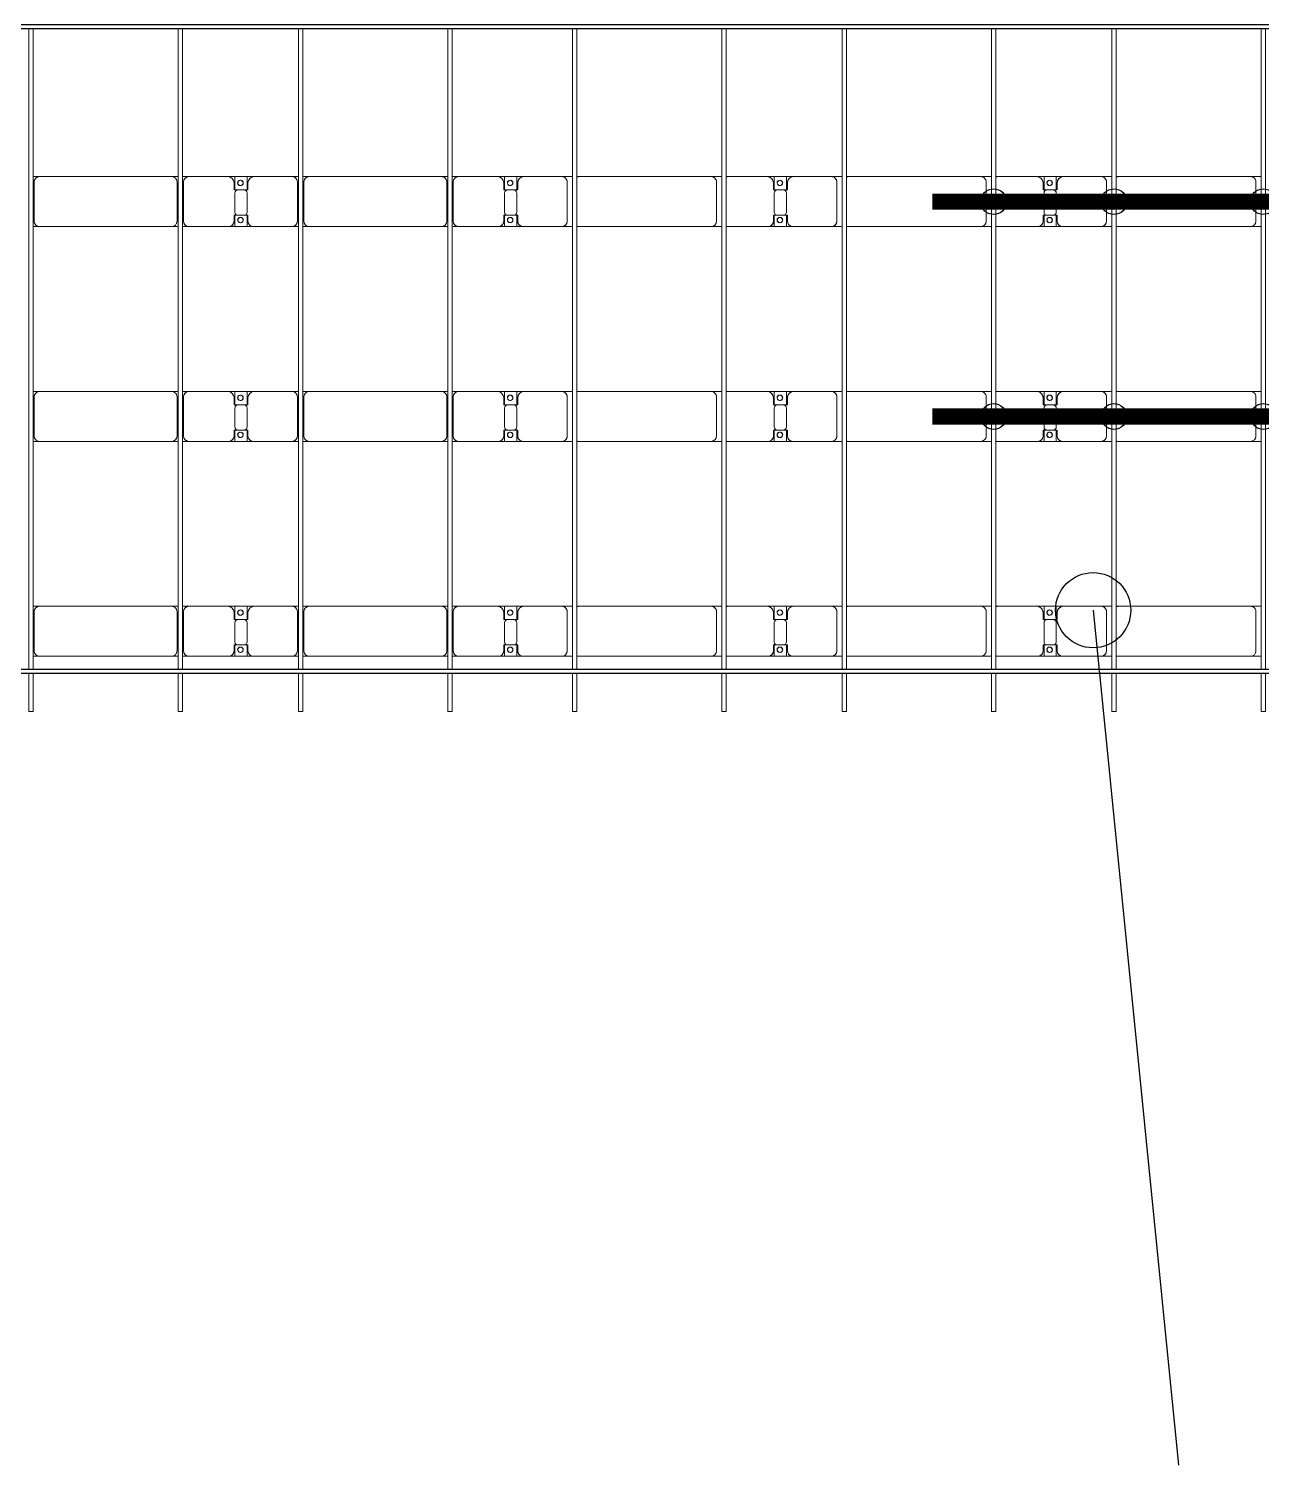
# Model space of a CAD drawing. Header units: millimetres. Extents: x -248177 to 167033, y 156986 to 268923.
# Drawn here: x -158822 to -147352, y 156988 to 170361 of the extents above; entities that cross this region are included whole.
import ezdxf

# ---------------------------------------------------------------- set-up
doc = ezdxf.new("R2010")
doc.units = ezdxf.units.MM
for name, color, linetype, lineweight in [('A-DETL-MBND', 5, 'Continuous', 9), ('A-GENM', 13, 'Continuous', 9), ('S-BEAM', 12, 'Continuous', 9)]:
    doc.layers.add(name, color=color, linetype=linetype, lineweight=lineweight)
for name, color, linetype in [('GC-BICH NEO', 6, 'Continuous'), ('GC-DAY NEO', 5, 'Continuous'), ('GC-HOP 40x60 GIA CUONG', 1, 'Continuous')]:
    doc.layers.add(name, color=color, linetype=linetype)

# ---------------------------------------------------------------- blocks, each defined once
blk = doc.blocks.new('Dầm C52 - Dầm C52-24593-BỐ TRÍ KHUNG KẾT CẤU BÈ PIN 02')
at = {"layer": 'S-BEAM', "color": 1}
for p, q in [((-48593, -20), (-48593, 20)), ((-48593, 20), (-48238, 20)), ((-48198, 20), (-42238, 20)), ((-48238, -20), (-48593, -20)), ((-42238, -20), (-48198, -20))]:
    blk.add_line(p, q, dxfattribs=at)
blk = doc.blocks.new('Dai phao do pin - DẢI PHAO ĐỠ PIN-V143-BỐ TRÍ KHUNG KẾT CẤU BÈ PIN 02')
at = {"layer": 'A-DETL-MBND', "color": 8}
for p, q in [((6850, 242), (6910, 242)), ((6850, 242), (6910, 242)), ((6860, 192), (6860, -173)), ((8140, 242), (6910, 242)), ((8140, 242), (8200, 242)), ((8140, 242), (8200, 242)), ((8190, -173), (8190, 192)), ((8240, 242), (8300, 242)), ((8240, 242), (8300, 242)), ((8250, 192), (8250, -173)), ((8660, 242), (8300, 242)), ((8660, 242), (8842, 242)), ((8842, 242), (8660, 242)), ((8720, 118), (8720, 182)), ((8728, 242), (8910, 242)), ((8728, 116), (8728, 242)), ((8910, 242), (8728, 242)), ((8842, 242), (8842, 116)), ((8850, 182), (8850, 118)), ((9260, 242), (8910, 242)), ((9260, 242), (9320, 242)), ((9260, 242), (9320, 242)), ((9310, -173), (9310, 192)), ((9360, 242), (9420, 242)), ((9360, 242), (9420, 242)), ((9370, 192), (9370, -173)), ((10650, 242), (9420, 242)), ((10650, 242), (10710, 242)), ((10650, 242), (10710, 242)), ((10700, -173), (10700, 192)), ((10750, 242), (10810, 242)), ((10750, 242), (10810, 242)), ((10760, 192), (10760, -173)), ((11170, 242), (10810, 242)), ((11170, 242), (11352, 242)), ((11352, 242), (11170, 242)), ((11230, 118), (11230, 182)), ((11238, 242), (11420, 242)), ((11238, 116), (11238, 242)), ((11420, 242), (11238, 242)), ((11352, 242), (11352, 116)), ((11360, 182), (11360, 118)), ((11770, 242), (11420, 242)), ((11770, 242), (11870, 242)), ((11770, 242), (11870, 242)), ((11820, -173), (11820, 192)), ((11910, 242), (11930, 242)), ((11910, 242), (11930, 242)), ((13160, 242), (11930, 242)), ((13160, 242), (13260, 242)), ((13160, 242), (13260, 242)), ((13210, -173), (13210, 192)), ((13300, 242), (13320, 242)), ((13300, 242), (13320, 242)), ((13680, 242), (13320, 242)), ((13680, 242), (13862, 242)), ((13862, 242), (13680, 242)), ((13740, 118), (13740, 182)), ((13748, 242), (13930, 242)), ((13748, 116), (13748, 242)), ((13930, 242), (13748, 242)), ((13862, 242), (13862, 116)), ((13870, 182), (13870, 118)), ((14280, 242), (13930, 242)), ((14280, 242), (14380, 242)), ((14280, 242), (14380, 242)), ((14330, -173), (14330, 192)), ((14420, 242), (14440, 242)), ((14420, 242), (14440, 242)), ((15670, 242), (14440, 242)), ((15670, 242), (15770, 242)), ((15670, 242), (15770, 242)), ((15720, -173), (15720, 192)), ((15810, 242), (15830, 242)), ((15810, 242), (15830, 242)), ((16190, 242), (15830, 242)), ((16190, 242), (16372, 242)), ((16372, 242), (16190, 242)), ((16250, 118), (16250, 182)), ((16258, 242), (16440, 242)), ((16258, 116), (16258, 242)), ((16440, 242), (16258, 242)), ((16372, 242), (16372, 116)), ((16380, 182), (16380, 118)), ((16790, 242), (16440, 242)), ((16790, 242), (16890, 242)), ((16790, 242), (16890, 242)), ((16840, -173), (16840, 192)), ((16930, 242), (16950, 242)), ((16930, 242), (16950, 242)), ((18180, 242), (16950, 242)), ((18180, 242), (18280, 242)), ((18180, 242), (18280, 242)), ((18230, -173), (18230, 192)), ((8812, 118), (8720, 118)), ((8728, 88), (8728, -88)), ((8850, 118), (8758, 118)), ((8842, -88), (8842, 88)), ((11322, 118), (11230, 118)), ((11238, 88), (11238, -88)), ((11360, 118), (11268, 118)), ((11352, -88), (11352, 88)), ((13832, 118), (13740, 118)), ((13748, 88), (13748, -88)), ((13870, 118), (13778, 118)), ((13862, -88), (13862, 88)), ((16342, 118), (16250, 118)), ((16258, 88), (16258, -88)), ((16380, 118), (16288, 118)), ((16372, -88), (16372, 88)), ((8720, -173), (8720, -118)), ((8720, -118), (8812, -118)), ((8728, -223), (8728, -116)), ((8758, -118), (8850, -118)), ((8842, -116), (8842, -223)), ((8850, -118), (8850, -173)), ((11230, -173), (11230, -118)), ((11230, -118), (11322, -118)), ((11238, -223), (11238, -116)), ((11268, -118), (11360, -118)), ((11352, -116), (11352, -223)), ((11360, -118), (11360, -173)), ((13740, -173), (13740, -118)), ((13740, -118), (13832, -118)), ((13748, -223), (13748, -116)), ((13778, -118), (13870, -118)), ((13862, -116), (13862, -223)), ((13870, -118), (13870, -173)), ((16250, -173), (16250, -118)), ((16250, -118), (16342, -118)), ((16258, -223), (16258, -116)), ((16288, -118), (16380, -118)), ((16372, -116), (16372, -223)), ((16380, -118), (16380, -173)), ((6910, -223), (6850, -223)), ((6910, -223), (6850, -223)), ((6910, -223), (8140, -223)), ((8200, -223), (8140, -223)), ((8200, -223), (8140, -223)), ((8300, -223), (8240, -223)), ((8300, -223), (8240, -223)), ((8300, -223), (8670, -223)), ((8842, -223), (8670, -223)), ((8670, -223), (8842, -223)), ((8900, -223), (8728, -223)), ((8728, -223), (8900, -223)), ((8900, -223), (9260, -223)), ((9320, -223), (9260, -223)), ((9320, -223), (9260, -223)), ((9420, -223), (9360, -223)), ((9420, -223), (9360, -223)), ((9420, -223), (10650, -223)), ((10710, -223), (10650, -223)), ((10710, -223), (10650, -223)), ((10810, -223), (10750, -223)), ((10810, -223), (10750, -223)), ((10810, -223), (11180, -223)), ((11352, -223), (11180, -223)), ((11180, -223), (11352, -223)), ((11410, -223), (11238, -223)), ((11238, -223), (11410, -223)), ((11410, -223), (11770, -223)), ((11870, -223), (11770, -223)), ((11870, -223), (11770, -223)), ((11930, -223), (11910, -223)), ((11930, -223), (11910, -223)), ((11930, -223), (13160, -223)), ((13260, -223), (13160, -223)), ((13260, -223), (13160, -223)), ((13320, -223), (13300, -223)), ((13320, -223), (13300, -223)), ((13320, -223), (13690, -223)), ((13862, -223), (13690, -223)), ((13690, -223), (13862, -223)), ((13920, -223), (13748, -223)), ((13748, -223), (13920, -223)), ((13920, -223), (14280, -223)), ((14380, -223), (14280, -223)), ((14380, -223), (14280, -223)), ((14440, -223), (14420, -223)), ((14440, -223), (14420, -223)), ((14440, -223), (15670, -223)), ((15770, -223), (15670, -223)), ((15770, -223), (15670, -223)), ((15830, -223), (15810, -223)), ((15830, -223), (15810, -223)), ((15830, -223), (16200, -223)), ((16372, -223), (16200, -223)), ((16200, -223), (16372, -223)), ((16430, -223), (16258, -223)), ((16258, -223), (16430, -223)), ((16430, -223), (16790, -223)), ((16890, -223), (16790, -223)), ((16890, -223), (16790, -223)), ((16950, -223), (16930, -223)), ((16950, -223), (16930, -223)), ((16950, -223), (18180, -223)), ((18280, -223), (18180, -223)), ((18280, -223), (18180, -223))]:
    blk.add_line(p, q, dxfattribs=at)
for centre, radius, start, end in [((6910, 192), 50, 90, 180), ((6910, 192), 50, 150, 180), ((6910, 192), 50, 105, 135), ((8140, 192), 50, 360, 90), ((8140, 192), 50, 59.4703, 90), ((8140, 192), 50, 15, 30), ((8300, 192), 50, 90, 180), ((8300, 192), 50, 105, 180), ((8660, 182), 60, 0, 90), ((8660, 182), 60, 0, 60), ((8779, 183), 25, 360, 180), ((8779, 183), 25, 360, 165), ((8779, 183), 25, 180, 360), ((8781, 183), 25, 0, 180), ((8781, 183), 25, 90, 180), ((8781, 183), 25, 180, 360), ((8781, 183), 25, 180, 300), ((8779, 183), 25, 210, 360), ((8781, 183), 25, 15, 75), ((8781, 183), 25, 330, 345), ((8910, 182), 60, 90, 180), ((8910, 182), 60, 120, 180), ((9260, 192), 50, 0, 90), ((9260, 192), 50, 0, 75), ((9420, 192), 50, 90, 180), ((9420, 192), 50, 150, 180), ((9420, 192), 50, 105, 135), ((10650, 192), 50, 360, 90), ((10650, 192), 50, 59.4075, 90), ((10650, 192), 50, 15, 30), ((10810, 192), 50, 90, 180), ((10810, 192), 50, 105, 180), ((11170, 182), 60, 360, 90), ((11170, 182), 60, 360, 60), ((11289, 183), 25, 0, 180), ((11289, 183), 25, 0, 165), ((11289, 183), 25, 180, 0), ((11291, 183), 25, 360, 180), ((11291, 183), 25, 90, 180), ((11291, 183), 25, 180, 0), ((11291, 183), 25, 180, 300), ((11289, 183), 25, 210, 0), ((11291, 183), 25, 15, 75), ((11291, 183), 25, 330, 345), ((11420, 182), 60, 90, 180), ((11420, 182), 60, 120, 180), ((11770, 192), 50, 360, 90), ((11770, 192), 50, 360, 75), ((11930, 192), 50, 90, 105), ((13160, 192), 50, 360, 90), ((13160, 192), 50, 59.3448, 90), ((13160, 192), 50, 15, 30), ((13320, 192), 50, 90, 105), ((13680, 182), 60, 360, 90), ((13680, 182), 60, 360, 60), ((13799, 183), 25, 360, 180), ((13799, 183), 25, 360, 165), ((13799, 183), 25, 180, 0), ((13801, 183), 25, 0, 180), ((13801, 183), 25, 90, 180), ((13801, 183), 25, 180, 0), ((13801, 183), 25, 180, 300), ((13799, 183), 25, 210, 0), ((13801, 183), 25, 15, 75), ((13801, 183), 25, 330, 345), ((13930, 182), 60, 90, 180), ((13930, 182), 60, 120, 180), ((14280, 192), 50, 0, 90), ((14280, 192), 50, 0, 75), ((14440, 192), 50, 90, 105), ((15670, 192), 50, 360, 90), ((15670, 192), 50, 59.2821, 90), ((15670, 192), 50, 15, 30), ((15830, 192), 50, 90, 105), ((16190, 182), 60, 0, 90), ((16190, 182), 60, 0, 60), ((16309, 183), 25, 0, 180), ((16309, 183), 25, 0, 165), ((16309, 183), 25, 180, 0), ((16311, 183), 25, 360, 180), ((16311, 183), 25, 90, 180), ((16311, 183), 25, 180, 0), ((16311, 183), 25, 180, 300), ((16309, 183), 25, 210, 0), ((16311, 183), 25, 15, 75), ((16311, 183), 25, 330, 345), ((16440, 182), 60, 90, 180), ((16440, 182), 60, 120, 180), ((16790, 192), 50, 0, 90), ((16790, 192), 50, 0, 75), ((16950, 192), 50, 90, 105), ((18180, 192), 50, 360, 90), ((18180, 192), 50, 59.2193, 90), ((18180, 192), 50, 15, 30), ((8758, 88), 30, 90, 180), ((8812, 88), 30, 360, 90), ((11268, 88), 30, 90, 180), ((11322, 88), 30, 0, 90), ((13778, 88), 30, 90, 180), ((13832, 88), 30, 360, 90), ((16288, 88), 30, 90, 180), ((16342, 88), 30, 360, 90), ((8758, -88), 30, 180, 270), ((8812, -88), 30, 270, 0), ((11268, -88), 30, 180, 270), ((11322, -88), 30, 270, 360), ((13778, -88), 30, 180, 270), ((13832, -88), 30, 270, 0), ((16288, -88), 30, 180, 270), ((16342, -88), 30, 270, 360), ((6910, -173), 50, 180, 270), ((6910, -173), 50, 180, 210), ((6910, -173), 50, 240, 270), ((8140, -173), 50, 270, 360), ((8140, -173), 50, 285, 300), ((8140, -173), 50, 330, 360), ((8300, -173), 50, 180, 270), ((8300, -173), 50, 180, 255), ((8670, -173), 50, 270, 360), ((8670, -173), 50, 285, 360), ((8779, -162), 25, 0, 180), ((8779, -162), 25, 105, 165), ((8779, -162), 25, 180, 0), ((8779, -162), 25, 195, 0), ((8781, -162), 25, 0, 180), ((8781, -162), 25, 105, 180), ((8781, -162), 25, 180, 0), ((8781, -162), 25, 180, 270), ((8779, -162), 25, 0, 75), ((8781, -162), 25, 15, 75), ((8781, -162), 25, 285, 345), ((8900, -173), 50, 180, 270), ((8900, -173), 50, 180, 255), ((9260, -173), 50, 270, 360), ((9260, -173), 50, 285, 360), ((9420, -173), 50, 180, 270), ((9420, -173), 50, 180, 210), ((9420, -173), 50, 240, 270), ((10650, -173), 50, 270, 360), ((10650, -173), 50, 285, 300), ((10650, -173), 50, 330, 360), ((10810, -173), 50, 180, 270), ((10810, -173), 50, 180, 255), ((11180, -173), 50, 270, 0), ((11180, -173), 50, 285, 0), ((11289, -162), 25, 0, 180), ((11289, -162), 25, 105, 165), ((11289, -162), 25, 180, 0), ((11289, -162), 25, 195, 360), ((11291, -162), 25, 360, 180), ((11291, -162), 25, 105, 180), ((11291, -162), 25, 180, 360), ((11291, -162), 25, 180, 270), ((11289, -162), 25, 360, 75), ((11291, -162), 25, 15, 75), ((11291, -162), 25, 285, 345), ((11410, -173), 50, 180, 270), ((11410, -173), 50, 180, 255), ((11770, -173), 50, 270, 0), ((11770, -173), 50, 285, 360), ((11930, -173), 50, 255, 270), ((11930, -173), 50, 255, 270), ((13160, -173), 50, 270, 360), ((13160, -173), 50, 285, 300), ((13160, -173), 50, 330, 360), ((13320, -173), 50, 255, 270), ((13690, -173), 50, 270, 0), ((13690, -173), 50, 285, 360), ((13799, -162), 25, 360, 180), ((13799, -162), 25, 105, 165), ((13799, -162), 25, 180, 360), ((13799, -162), 25, 195, 360), ((13801, -162), 25, 360, 180), ((13801, -162), 25, 105, 180), ((13801, -162), 25, 180, 0), ((13801, -162), 25, 180, 270), ((13799, -162), 25, 360, 75), ((13801, -162), 25, 15, 75), ((13801, -162), 25, 285, 345), ((13920, -173), 50, 180, 270), ((13920, -173), 50, 180, 255), ((14280, -173), 50, 270, 0), ((14280, -173), 50, 285, 360), ((14440, -173), 50, 255, 270), ((14440, -173), 50, 255, 270), ((15670, -173), 50, 270, 360), ((15670, -173), 50, 285, 300), ((15670, -173), 50, 330, 360), ((15830, -173), 50, 255, 270), ((16200, -173), 50, 270, 360), ((16200, -173), 50, 285, 360), ((16309, -162), 25, 360, 180), ((16309, -162), 25, 105, 165), ((16309, -162), 25, 180, 0), ((16309, -162), 25, 195, 360), ((16311, -162), 25, 360, 180), ((16311, -162), 25, 105, 180), ((16311, -162), 25, 180, 0), ((16311, -162), 25, 180, 270), ((16309, -162), 25, 360, 75), ((16311, -162), 25, 15, 75), ((16311, -162), 25, 285, 345), ((16430, -173), 50, 180, 270), ((16430, -173), 50, 180, 255), ((16790, -173), 50, 270, 360), ((16790, -173), 50, 285, 360), ((16950, -173), 50, 255, 270), ((16950, -173), 50, 255, 270), ((18180, -173), 50, 270, 360), ((18180, -173), 50, 285, 300), ((18180, -173), 50, 330, 360)]:
    blk.add_arc(centre, radius, start, end, dxfattribs=at)
blk = doc.blocks.new('Dai phao do pin - DẢI PHAO ĐỠ PIN-V144-BỐ TRÍ KHUNG KẾT CẤU BÈ PIN 02')
at = {"layer": 'A-DETL-MBND', "color": 8}
for p, q in [((6850, 242), (6910, 242)), ((6850, 242), (6910, 242)), ((6860, 192), (6860, -173)), ((8140, 242), (6910, 242)), ((8140, 242), (8200, 242)), ((8140, 242), (8200, 242)), ((8190, -173), (8190, 192)), ((8240, 242), (8300, 242)), ((8240, 242), (8300, 242)), ((8250, 192), (8250, -173)), ((8660, 242), (8300, 242)), ((8660, 242), (8842, 242)), ((8842, 242), (8660, 242)), ((8720, 118), (8720, 182)), ((8728, 242), (8910, 242)), ((8728, 116), (8728, 242)), ((8910, 242), (8728, 242)), ((8842, 242), (8842, 116)), ((8850, 182), (8850, 118)), ((9260, 242), (8910, 242)), ((9260, 242), (9320, 242)), ((9260, 242), (9320, 242)), ((9310, -173), (9310, 192)), ((9360, 242), (9420, 242)), ((9360, 242), (9420, 242)), ((9370, 192), (9370, -173)), ((10650, 242), (9420, 242)), ((10650, 242), (10710, 242)), ((10650, 242), (10710, 242)), ((10700, -173), (10700, 192)), ((10750, 242), (10810, 242)), ((10750, 242), (10810, 242)), ((10760, 192), (10760, -173)), ((11170, 242), (10810, 242)), ((11170, 242), (11352, 242)), ((11352, 242), (11170, 242)), ((11230, 118), (11230, 182)), ((11238, 242), (11420, 242)), ((11238, 116), (11238, 242)), ((11420, 242), (11238, 242)), ((11352, 242), (11352, 116)), ((11360, 182), (11360, 118)), ((11770, 242), (11420, 242)), ((11770, 242), (11870, 242)), ((11770, 242), (11870, 242)), ((11820, -173), (11820, 192)), ((11910, 242), (11930, 242)), ((11910, 242), (11930, 242)), ((13160, 242), (11930, 242)), ((13160, 242), (13260, 242)), ((13160, 242), (13260, 242)), ((13210, -173), (13210, 192)), ((13300, 242), (13320, 242)), ((13300, 242), (13320, 242)), ((13680, 242), (13320, 242)), ((13680, 242), (13862, 242)), ((13862, 242), (13680, 242)), ((13740, 118), (13740, 182)), ((13748, 242), (13930, 242)), ((13748, 116), (13748, 242)), ((13930, 242), (13748, 242)), ((13862, 242), (13862, 116)), ((13870, 182), (13870, 118)), ((14280, 242), (13930, 242)), ((14280, 242), (14380, 242)), ((14280, 242), (14380, 242)), ((14330, -173), (14330, 192)), ((14420, 242), (14440, 242)), ((14420, 242), (14440, 242)), ((15670, 242), (14440, 242)), ((15670, 242), (15770, 242)), ((15670, 242), (15770, 242)), ((15720, -173), (15720, 192)), ((15810, 242), (15830, 242)), ((15810, 242), (15830, 242)), ((16190, 242), (15830, 242)), ((16190, 242), (16372, 242)), ((16372, 242), (16190, 242)), ((16250, 118), (16250, 182)), ((16258, 242), (16440, 242)), ((16258, 116), (16258, 242)), ((16440, 242), (16258, 242)), ((16372, 242), (16372, 116)), ((16380, 182), (16380, 118)), ((16790, 242), (16440, 242)), ((16790, 242), (16890, 242)), ((16790, 242), (16890, 242)), ((16840, -173), (16840, 192)), ((16930, 242), (16950, 242)), ((16930, 242), (16950, 242)), ((18180, 242), (16950, 242)), ((18180, 242), (18280, 242)), ((18180, 242), (18280, 242)), ((18230, -173), (18230, 192)), ((8812, 118), (8720, 118)), ((8728, 88), (8728, -88)), ((8850, 118), (8758, 118)), ((8842, -88), (8842, 88)), ((11322, 118), (11230, 118)), ((11238, 88), (11238, -88)), ((11360, 118), (11268, 118)), ((11352, -88), (11352, 88)), ((13832, 118), (13740, 118)), ((13748, 88), (13748, -88)), ((13870, 118), (13778, 118)), ((13862, -88), (13862, 88)), ((16342, 118), (16250, 118)), ((16258, 88), (16258, -88)), ((16380, 118), (16288, 118)), ((16372, -88), (16372, 88)), ((8720, -173), (8720, -118)), ((8720, -118), (8812, -118)), ((8728, -223), (8728, -116)), ((8758, -118), (8850, -118)), ((8842, -116), (8842, -223)), ((8850, -118), (8850, -173)), ((11230, -173), (11230, -118)), ((11230, -118), (11322, -118)), ((11238, -223), (11238, -116)), ((11268, -118), (11360, -118)), ((11352, -116), (11352, -223)), ((11360, -118), (11360, -173)), ((13740, -173), (13740, -118)), ((13740, -118), (13832, -118)), ((13748, -223), (13748, -116)), ((13778, -118), (13870, -118)), ((13862, -116), (13862, -223)), ((13870, -118), (13870, -173)), ((16250, -173), (16250, -118)), ((16250, -118), (16342, -118)), ((16258, -223), (16258, -116)), ((16288, -118), (16380, -118)), ((16372, -116), (16372, -223)), ((16380, -118), (16380, -173)), ((6910, -223), (6850, -223)), ((6910, -223), (6850, -223)), ((6910, -223), (8140, -223)), ((8200, -223), (8140, -223)), ((8200, -223), (8140, -223)), ((8300, -223), (8240, -223)), ((8300, -223), (8240, -223)), ((8300, -223), (8670, -223)), ((8842, -223), (8670, -223)), ((8670, -223), (8842, -223)), ((8900, -223), (8728, -223)), ((8728, -223), (8900, -223)), ((8900, -223), (9260, -223)), ((9320, -223), (9260, -223)), ((9320, -223), (9260, -223)), ((9420, -223), (9360, -223)), ((9420, -223), (9360, -223)), ((9420, -223), (10650, -223)), ((10710, -223), (10650, -223)), ((10710, -223), (10650, -223)), ((10810, -223), (10750, -223)), ((10810, -223), (10750, -223)), ((10810, -223), (11180, -223)), ((11352, -223), (11180, -223)), ((11180, -223), (11352, -223)), ((11410, -223), (11238, -223)), ((11238, -223), (11410, -223)), ((11410, -223), (11770, -223)), ((11870, -223), (11770, -223)), ((11870, -223), (11770, -223)), ((11930, -223), (11910, -223)), ((11930, -223), (11910, -223)), ((11930, -223), (13160, -223)), ((13260, -223), (13160, -223)), ((13260, -223), (13160, -223)), ((13320, -223), (13300, -223)), ((13320, -223), (13300, -223)), ((13320, -223), (13690, -223)), ((13862, -223), (13690, -223)), ((13690, -223), (13862, -223)), ((13920, -223), (13748, -223)), ((13748, -223), (13920, -223)), ((13920, -223), (14280, -223)), ((14380, -223), (14280, -223)), ((14380, -223), (14280, -223)), ((14440, -223), (14420, -223)), ((14440, -223), (14420, -223)), ((14440, -223), (15670, -223)), ((15770, -223), (15670, -223)), ((15770, -223), (15670, -223)), ((15830, -223), (15810, -223)), ((15830, -223), (15810, -223)), ((15830, -223), (16200, -223)), ((16372, -223), (16200, -223)), ((16200, -223), (16372, -223)), ((16430, -223), (16258, -223)), ((16258, -223), (16430, -223)), ((16430, -223), (16790, -223)), ((16890, -223), (16790, -223)), ((16890, -223), (16790, -223)), ((16950, -223), (16930, -223)), ((16950, -223), (16930, -223)), ((16950, -223), (18180, -223)), ((18280, -223), (18180, -223)), ((18280, -223), (18180, -223))]:
    blk.add_line(p, q, dxfattribs=at)
for centre, radius, start, end in [((6910, 192), 50, 90, 180), ((6910, 192), 50, 150, 180), ((6910, 192), 50, 105, 135), ((8140, 192), 50, 360, 90), ((8140, 192), 50, 60, 90), ((8140, 192), 50, 15, 30), ((8300, 192), 50, 90, 180), ((8300, 192), 50, 105, 180), ((8660, 182), 60, 0, 90), ((8660, 182), 60, 0, 60), ((8779, 183), 25, 360, 180), ((8779, 183), 25, 360, 165), ((8779, 183), 25, 180, 360), ((8781, 183), 25, 0, 180), ((8781, 183), 25, 90, 180), ((8781, 183), 25, 180, 360), ((8781, 183), 25, 180, 300), ((8779, 183), 25, 210, 360), ((8781, 183), 25, 15, 75), ((8781, 183), 25, 330, 345), ((8910, 182), 60, 90, 180), ((8910, 182), 60, 120, 180), ((9260, 192), 50, 0, 90), ((9260, 192), 50, 0, 75), ((9420, 192), 50, 90, 180), ((9420, 192), 50, 150, 180), ((9420, 192), 50, 105, 135), ((10650, 192), 50, 360, 90), ((10650, 192), 50, 60, 90), ((10650, 192), 50, 15, 30), ((10810, 192), 50, 90, 180), ((10810, 192), 50, 105, 180), ((11170, 182), 60, 360, 90), ((11170, 182), 60, 360, 60), ((11289, 183), 25, 0, 180), ((11289, 183), 25, 0, 165), ((11289, 183), 25, 180, 0), ((11291, 183), 25, 360, 180), ((11291, 183), 25, 90, 180), ((11291, 183), 25, 180, 0), ((11291, 183), 25, 180, 300), ((11289, 183), 25, 210, 0), ((11291, 183), 25, 15, 75), ((11291, 183), 25, 330, 345), ((11420, 182), 60, 90, 180), ((11420, 182), 60, 120, 180), ((11770, 192), 50, 360, 90), ((11770, 192), 50, 360, 75), ((11930, 192), 50, 90, 105), ((13160, 192), 50, 360, 90), ((13160, 192), 50, 60, 90), ((13160, 192), 50, 15, 30), ((13320, 192), 50, 90, 105), ((13680, 182), 60, 360, 90), ((13680, 182), 60, 360, 60), ((13799, 183), 25, 360, 180), ((13799, 183), 25, 360, 165), ((13799, 183), 25, 180, 0), ((13801, 183), 25, 0, 180), ((13801, 183), 25, 90, 180), ((13801, 183), 25, 180, 0), ((13801, 183), 25, 180, 300), ((13799, 183), 25, 210, 0), ((13801, 183), 25, 15, 75), ((13801, 183), 25, 330, 345), ((13930, 182), 60, 90, 180), ((13930, 182), 60, 120, 180), ((14280, 192), 50, 0, 90), ((14280, 192), 50, 0, 75), ((14440, 192), 50, 90, 105), ((15670, 192), 50, 360, 90), ((15670, 192), 50, 60, 90), ((15670, 192), 50, 15, 30), ((15830, 192), 50, 90, 105), ((16190, 182), 60, 0, 90), ((16190, 182), 60, 0, 60), ((16309, 183), 25, 0, 180), ((16309, 183), 25, 0, 165), ((16309, 183), 25, 180, 0), ((16311, 183), 25, 360, 180), ((16311, 183), 25, 90, 180), ((16311, 183), 25, 180, 0), ((16311, 183), 25, 180, 300), ((16309, 183), 25, 210, 0), ((16311, 183), 25, 15, 75), ((16311, 183), 25, 330, 345), ((16440, 182), 60, 90, 180), ((16440, 182), 60, 120, 180), ((16790, 192), 50, 0, 90), ((16790, 192), 50, 0, 75), ((16950, 192), 50, 90, 105), ((18180, 192), 50, 360, 90), ((18180, 192), 50, 60, 90), ((18180, 192), 50, 15, 30), ((8758, 88), 30, 90, 180), ((8812, 88), 30, 360, 90), ((11268, 88), 30, 90, 180), ((11322, 88), 30, 0, 90), ((13778, 88), 30, 90, 180), ((13832, 88), 30, 360, 90), ((16288, 88), 30, 90, 180), ((16342, 88), 30, 360, 90), ((8758, -88), 30, 180, 270), ((8812, -88), 30, 270, 0), ((11268, -88), 30, 180, 270), ((11322, -88), 30, 270, 360), ((13778, -88), 30, 180, 270), ((13832, -88), 30, 270, 0), ((16288, -88), 30, 180, 270), ((16342, -88), 30, 270, 360), ((6910, -173), 50, 180, 270), ((6910, -173), 50, 180, 210), ((6910, -173), 50, 240, 270), ((8140, -173), 50, 270, 360), ((8140, -173), 50, 285, 300), ((8140, -173), 50, 330, 360), ((8300, -173), 50, 180, 270), ((8300, -173), 50, 180, 255), ((8670, -173), 50, 270, 360), ((8670, -173), 50, 285, 360), ((8779, -162), 25, 0, 180), ((8779, -162), 25, 105, 165), ((8779, -162), 25, 180, 0), ((8779, -162), 25, 195, 0), ((8781, -162), 25, 0, 180), ((8781, -162), 25, 105, 180), ((8781, -162), 25, 180, 0), ((8781, -162), 25, 180, 270), ((8779, -162), 25, 0, 75), ((8781, -162), 25, 15, 75), ((8781, -162), 25, 285, 345), ((8900, -173), 50, 180, 270), ((8900, -173), 50, 180, 255), ((9260, -173), 50, 270, 360), ((9260, -173), 50, 285, 360), ((9420, -173), 50, 180, 270), ((9420, -173), 50, 180, 210), ((9420, -173), 50, 240, 270), ((10650, -173), 50, 270, 360), ((10650, -173), 50, 285, 300), ((10650, -173), 50, 330, 360), ((10810, -173), 50, 180, 270), ((10810, -173), 50, 180, 255), ((11180, -173), 50, 270, 0), ((11180, -173), 50, 285, 0), ((11289, -162), 25, 0, 180), ((11289, -162), 25, 105, 165), ((11289, -162), 25, 180, 0), ((11289, -162), 25, 195, 360), ((11291, -162), 25, 360, 180), ((11291, -162), 25, 105, 180), ((11291, -162), 25, 180, 360), ((11291, -162), 25, 180, 270), ((11289, -162), 25, 360, 75), ((11291, -162), 25, 15, 75), ((11291, -162), 25, 285, 345), ((11410, -173), 50, 180, 270), ((11410, -173), 50, 180, 255), ((11770, -173), 50, 270, 0), ((11770, -173), 50, 285, 360), ((11930, -173), 50, 255, 270), ((11930, -173), 50, 255, 270), ((13160, -173), 50, 270, 360), ((13160, -173), 50, 285, 300), ((13160, -173), 50, 330, 360), ((13320, -173), 50, 255, 270), ((13690, -173), 50, 270, 0), ((13690, -173), 50, 285, 360), ((13799, -162), 25, 360, 180), ((13799, -162), 25, 105, 165), ((13799, -162), 25, 180, 360), ((13799, -162), 25, 195, 360), ((13801, -162), 25, 360, 180), ((13801, -162), 25, 105, 180), ((13801, -162), 25, 180, 0), ((13801, -162), 25, 180, 270), ((13799, -162), 25, 360, 75), ((13801, -162), 25, 15, 75), ((13801, -162), 25, 285, 345), ((13920, -173), 50, 180, 270), ((13920, -173), 50, 180, 255), ((14280, -173), 50, 270, 0), ((14280, -173), 50, 285, 360), ((14440, -173), 50, 255, 270), ((14440, -173), 50, 255, 270), ((15670, -173), 50, 270, 360), ((15670, -173), 50, 285, 300), ((15670, -173), 50, 330, 360), ((15830, -173), 50, 255, 270), ((16200, -173), 50, 270, 360), ((16200, -173), 50, 285, 360), ((16309, -162), 25, 360, 180), ((16309, -162), 25, 105, 165), ((16309, -162), 25, 180, 0), ((16309, -162), 25, 195, 360), ((16311, -162), 25, 360, 180), ((16311, -162), 25, 105, 180), ((16311, -162), 25, 180, 0), ((16311, -162), 25, 180, 270), ((16309, -162), 25, 360, 75), ((16311, -162), 25, 15, 75), ((16311, -162), 25, 285, 345), ((16430, -173), 50, 180, 270), ((16430, -173), 50, 180, 255), ((16790, -173), 50, 270, 360), ((16790, -173), 50, 285, 360), ((16950, -173), 50, 255, 270), ((16950, -173), 50, 255, 270), ((18180, -173), 50, 270, 360), ((18180, -173), 50, 285, 300), ((18180, -173), 50, 330, 360)]:
    blk.add_arc(centre, radius, start, end, dxfattribs=at)
blk = doc.blocks.new('Dai phao do pin - DẢI PHAO ĐỠ PIN-V145-BỐ TRÍ KHUNG KẾT CẤU BÈ PIN 02')
at = {"layer": 'A-DETL-MBND', "color": 8}
for p, q in [((6850, 242), (6910, 242)), ((6850, 242), (6910, 242)), ((6860, 192), (6860, -173)), ((8140, 242), (6910, 242)), ((8140, 242), (8200, 242)), ((8140, 242), (8200, 242)), ((8190, -173), (8190, 192)), ((8240, 242), (8300, 242)), ((8240, 242), (8300, 242)), ((8250, 192), (8250, -173)), ((8660, 242), (8300, 242)), ((8660, 242), (8842, 242)), ((8842, 242), (8660, 242)), ((8720, 118), (8720, 182)), ((8728, 242), (8910, 242)), ((8728, 116), (8728, 242)), ((8910, 242), (8728, 242)), ((8842, 242), (8842, 116)), ((8850, 182), (8850, 118)), ((9260, 242), (8910, 242)), ((9260, 242), (9320, 242)), ((9260, 242), (9320, 242)), ((9310, -173), (9310, 192)), ((9360, 242), (9420, 242)), ((9360, 242), (9420, 242)), ((9370, 192), (9370, -173)), ((10650, 242), (9420, 242)), ((10650, 242), (10710, 242)), ((10650, 242), (10710, 242)), ((10700, -173), (10700, 192)), ((10750, 242), (10810, 242)), ((10750, 242), (10810, 242)), ((10760, 192), (10760, -173)), ((11170, 242), (10810, 242)), ((11170, 242), (11352, 242)), ((11352, 242), (11170, 242)), ((11230, 118), (11230, 182)), ((11238, 242), (11420, 242)), ((11238, 116), (11238, 242)), ((11420, 242), (11238, 242)), ((11352, 242), (11352, 116)), ((11360, 182), (11360, 118)), ((11770, 242), (11420, 242)), ((11770, 242), (11870, 242)), ((11770, 242), (11870, 242)), ((11820, -173), (11820, 192)), ((11910, 242), (11930, 242)), ((11910, 242), (11930, 242)), ((13160, 242), (11930, 242)), ((13160, 242), (13260, 242)), ((13160, 242), (13260, 242)), ((13210, -173), (13210, 192)), ((13300, 242), (13320, 242)), ((13300, 242), (13320, 242)), ((13680, 242), (13320, 242)), ((13680, 242), (13862, 242)), ((13862, 242), (13680, 242)), ((13740, 118), (13740, 182)), ((13748, 242), (13930, 242)), ((13748, 116), (13748, 242)), ((13930, 242), (13748, 242)), ((13862, 242), (13862, 116)), ((13870, 182), (13870, 118)), ((14280, 242), (13930, 242)), ((14280, 242), (14380, 242)), ((14280, 242), (14380, 242)), ((14330, -173), (14330, 192)), ((14420, 242), (14440, 242)), ((14420, 242), (14440, 242)), ((15670, 242), (14440, 242)), ((15670, 242), (15770, 242)), ((15670, 242), (15770, 242)), ((15720, -173), (15720, 192)), ((15810, 242), (15830, 242)), ((15810, 242), (15830, 242)), ((16190, 242), (15830, 242)), ((16190, 242), (16372, 242)), ((16372, 242), (16190, 242)), ((16250, 118), (16250, 182)), ((16258, 242), (16440, 242)), ((16258, 116), (16258, 242)), ((16440, 242), (16258, 242)), ((16372, 242), (16372, 116)), ((16380, 182), (16380, 118)), ((16790, 242), (16440, 242)), ((16790, 242), (16890, 242)), ((16790, 242), (16890, 242)), ((16840, -173), (16840, 192)), ((16930, 242), (16950, 242)), ((16930, 242), (16950, 242)), ((18180, 242), (16950, 242)), ((18180, 242), (18280, 242)), ((18180, 242), (18280, 242)), ((18230, -173), (18230, 192)), ((8812, 118), (8720, 118)), ((8728, 88), (8728, -88)), ((8850, 118), (8758, 118)), ((8842, -88), (8842, 88)), ((11322, 118), (11230, 118)), ((11238, 88), (11238, -88)), ((11360, 118), (11268, 118)), ((11352, -88), (11352, 88)), ((13832, 118), (13740, 118)), ((13748, 88), (13748, -88)), ((13870, 118), (13778, 118)), ((13862, -88), (13862, 88)), ((16342, 118), (16250, 118)), ((16258, 88), (16258, -88)), ((16380, 118), (16288, 118)), ((16372, -88), (16372, 88)), ((8720, -173), (8720, -118)), ((8720, -118), (8812, -118)), ((8728, -223), (8728, -116)), ((8758, -118), (8850, -118)), ((8842, -116), (8842, -223)), ((8850, -118), (8850, -173)), ((11230, -173), (11230, -118)), ((11230, -118), (11322, -118)), ((11238, -223), (11238, -116)), ((11268, -118), (11360, -118)), ((11352, -116), (11352, -223)), ((11360, -118), (11360, -173)), ((13740, -173), (13740, -118)), ((13740, -118), (13832, -118)), ((13748, -223), (13748, -116)), ((13778, -118), (13870, -118)), ((13862, -116), (13862, -223)), ((13870, -118), (13870, -173)), ((16250, -173), (16250, -118)), ((16250, -118), (16342, -118)), ((16258, -223), (16258, -116)), ((16288, -118), (16380, -118)), ((16372, -116), (16372, -223)), ((16380, -118), (16380, -173)), ((6910, -223), (6850, -223)), ((6910, -223), (6850, -223)), ((6910, -223), (8140, -223)), ((8200, -223), (8140, -223)), ((8200, -223), (8140, -223)), ((8300, -223), (8240, -223)), ((8300, -223), (8240, -223)), ((8300, -223), (8670, -223)), ((8842, -223), (8670, -223)), ((8670, -223), (8842, -223)), ((8900, -223), (8728, -223)), ((8728, -223), (8900, -223)), ((8900, -223), (9260, -223)), ((9320, -223), (9260, -223)), ((9320, -223), (9260, -223)), ((9420, -223), (9360, -223)), ((9420, -223), (9360, -223)), ((9420, -223), (10650, -223)), ((10710, -223), (10650, -223)), ((10710, -223), (10650, -223)), ((10810, -223), (10750, -223)), ((10810, -223), (10750, -223)), ((10810, -223), (11180, -223)), ((11352, -223), (11180, -223)), ((11180, -223), (11352, -223)), ((11410, -223), (11238, -223)), ((11238, -223), (11410, -223)), ((11410, -223), (11770, -223)), ((11870, -223), (11770, -223)), ((11870, -223), (11770, -223)), ((11930, -223), (11910, -223)), ((11930, -223), (11910, -223)), ((11930, -223), (13160, -223)), ((13260, -223), (13160, -223)), ((13260, -223), (13160, -223)), ((13320, -223), (13300, -223)), ((13320, -223), (13300, -223)), ((13320, -223), (13690, -223)), ((13862, -223), (13690, -223)), ((13690, -223), (13862, -223)), ((13920, -223), (13748, -223)), ((13748, -223), (13920, -223)), ((13920, -223), (14280, -223)), ((14380, -223), (14280, -223)), ((14380, -223), (14280, -223)), ((14440, -223), (14420, -223)), ((14440, -223), (14420, -223)), ((14440, -223), (15670, -223)), ((15770, -223), (15670, -223)), ((15770, -223), (15670, -223)), ((15830, -223), (15810, -223)), ((15830, -223), (15810, -223)), ((15830, -223), (16200, -223)), ((16372, -223), (16200, -223)), ((16200, -223), (16372, -223)), ((16430, -223), (16258, -223)), ((16258, -223), (16430, -223)), ((16430, -223), (16790, -223)), ((16890, -223), (16790, -223)), ((16890, -223), (16790, -223)), ((16950, -223), (16930, -223)), ((16950, -223), (16930, -223)), ((16950, -223), (18180, -223)), ((18280, -223), (18180, -223)), ((18280, -223), (18180, -223))]:
    blk.add_line(p, q, dxfattribs=at)
for centre, radius, start, end in [((6910, 192), 50, 90, 180), ((6910, 192), 50, 150, 180), ((6910, 192), 50, 105, 135), ((8140, 192), 50, 360, 90), ((8140, 192), 50, 60, 90), ((8140, 192), 50, 15, 30), ((8300, 192), 50, 90, 180), ((8300, 192), 50, 105, 180), ((8660, 182), 60, 0, 90), ((8660, 182), 60, 0, 60), ((8779, 183), 25, 360, 180), ((8779, 183), 25, 360, 165), ((8779, 183), 25, 180, 360), ((8781, 183), 25, 0, 180), ((8781, 183), 25, 90, 180), ((8781, 183), 25, 180, 360), ((8781, 183), 25, 180, 300), ((8779, 183), 25, 210, 360), ((8781, 183), 25, 15, 75), ((8781, 183), 25, 330, 345), ((8910, 182), 60, 90, 180), ((8910, 182), 60, 120, 180), ((9260, 192), 50, 0, 90), ((9260, 192), 50, 0, 75), ((9420, 192), 50, 90, 180), ((9420, 192), 50, 150, 180), ((9420, 192), 50, 105, 135), ((10650, 192), 50, 360, 90), ((10650, 192), 50, 60, 90), ((10650, 192), 50, 15, 30), ((10810, 192), 50, 90, 180), ((10810, 192), 50, 105, 180), ((11170, 182), 60, 360, 90), ((11170, 182), 60, 360, 60), ((11289, 183), 25, 0, 180), ((11289, 183), 25, 0, 165), ((11289, 183), 25, 180, 0), ((11291, 183), 25, 360, 180), ((11291, 183), 25, 90, 180), ((11291, 183), 25, 180, 0), ((11291, 183), 25, 180, 300), ((11289, 183), 25, 210, 0), ((11291, 183), 25, 15, 75), ((11291, 183), 25, 330, 345), ((11420, 182), 60, 90, 180), ((11420, 182), 60, 120, 180), ((11770, 192), 50, 360, 90), ((11770, 192), 50, 360, 75), ((11930, 192), 50, 90, 105), ((13160, 192), 50, 360, 90), ((13160, 192), 50, 60, 90), ((13160, 192), 50, 15, 30), ((13320, 192), 50, 90, 105), ((13680, 182), 60, 360, 90), ((13680, 182), 60, 360, 60), ((13799, 183), 25, 360, 180), ((13799, 183), 25, 360, 165), ((13799, 183), 25, 180, 0), ((13801, 183), 25, 0, 180), ((13801, 183), 25, 90, 180), ((13801, 183), 25, 180, 0), ((13801, 183), 25, 180, 300), ((13799, 183), 25, 210, 0), ((13801, 183), 25, 15, 75), ((13801, 183), 25, 330, 345), ((13930, 182), 60, 90, 180), ((13930, 182), 60, 120, 180), ((14280, 192), 50, 0, 90), ((14280, 192), 50, 0, 75), ((14440, 192), 50, 90, 105), ((15670, 192), 50, 360, 90), ((15670, 192), 50, 60, 90), ((15670, 192), 50, 15, 30), ((15830, 192), 50, 90, 105), ((16190, 182), 60, 0, 90), ((16190, 182), 60, 0, 60), ((16309, 183), 25, 0, 180), ((16309, 183), 25, 0, 165), ((16309, 183), 25, 180, 0), ((16311, 183), 25, 360, 180), ((16311, 183), 25, 90, 180), ((16311, 183), 25, 180, 0), ((16311, 183), 25, 180, 300), ((16309, 183), 25, 210, 0), ((16311, 183), 25, 15, 75), ((16311, 183), 25, 330, 345), ((16440, 182), 60, 90, 180), ((16440, 182), 60, 120, 180), ((16790, 192), 50, 0, 90), ((16790, 192), 50, 0, 75), ((16950, 192), 50, 90, 105), ((18180, 192), 50, 360, 90), ((18180, 192), 50, 60, 90), ((18180, 192), 50, 15, 30), ((8758, 88), 30, 90, 180), ((8812, 88), 30, 360, 90), ((11268, 88), 30, 90, 180), ((11322, 88), 30, 0, 90), ((13778, 88), 30, 90, 180), ((13832, 88), 30, 360, 90), ((16288, 88), 30, 90, 180), ((16342, 88), 30, 360, 90), ((8758, -88), 30, 180, 270), ((8812, -88), 30, 270, 0), ((11268, -88), 30, 180, 270), ((11322, -88), 30, 270, 360), ((13778, -88), 30, 180, 270), ((13832, -88), 30, 270, 0), ((16288, -88), 30, 180, 270), ((16342, -88), 30, 270, 360), ((6910, -173), 50, 180, 270), ((6910, -173), 50, 180, 210), ((6910, -173), 50, 240, 270), ((8140, -173), 50, 270, 360), ((8140, -173), 50, 285, 300), ((8140, -173), 50, 330, 360), ((8300, -173), 50, 180, 270), ((8300, -173), 50, 180, 255), ((8670, -173), 50, 270, 360), ((8670, -173), 50, 285, 360), ((8779, -162), 25, 0, 180), ((8779, -162), 25, 105, 165), ((8779, -162), 25, 180, 0), ((8779, -162), 25, 195, 0), ((8781, -162), 25, 0, 180), ((8781, -162), 25, 105, 180), ((8781, -162), 25, 180, 0), ((8781, -162), 25, 180, 270), ((8779, -162), 25, 0, 75), ((8781, -162), 25, 15, 75), ((8781, -162), 25, 285, 345), ((8900, -173), 50, 180, 270), ((8900, -173), 50, 180, 255), ((9260, -173), 50, 270, 360), ((9260, -173), 50, 285, 360), ((9420, -173), 50, 180, 270), ((9420, -173), 50, 180, 210), ((9420, -173), 50, 240, 270), ((10650, -173), 50, 270, 360), ((10650, -173), 50, 285, 300), ((10650, -173), 50, 330, 360), ((10810, -173), 50, 180, 270), ((10810, -173), 50, 180, 255), ((11180, -173), 50, 270, 0), ((11180, -173), 50, 285, 0), ((11289, -162), 25, 0, 180), ((11289, -162), 25, 105, 165), ((11289, -162), 25, 180, 0), ((11289, -162), 25, 195, 360), ((11291, -162), 25, 360, 180), ((11291, -162), 25, 105, 180), ((11291, -162), 25, 180, 360), ((11291, -162), 25, 180, 270), ((11289, -162), 25, 360, 75), ((11291, -162), 25, 15, 75), ((11291, -162), 25, 285, 345), ((11410, -173), 50, 180, 270), ((11410, -173), 50, 180, 255), ((11770, -173), 50, 270, 0), ((11770, -173), 50, 285, 360), ((11930, -173), 50, 255, 270), ((11930, -173), 50, 255, 270), ((13160, -173), 50, 270, 360), ((13160, -173), 50, 285, 300), ((13160, -173), 50, 330, 360), ((13320, -173), 50, 255, 270), ((13690, -173), 50, 270, 0), ((13690, -173), 50, 285, 360), ((13799, -162), 25, 360, 180), ((13799, -162), 25, 105, 165), ((13799, -162), 25, 180, 360), ((13799, -162), 25, 195, 360), ((13801, -162), 25, 360, 180), ((13801, -162), 25, 105, 180), ((13801, -162), 25, 180, 0), ((13801, -162), 25, 180, 270), ((13799, -162), 25, 360, 75), ((13801, -162), 25, 15, 75), ((13801, -162), 25, 285, 345), ((13920, -173), 50, 180, 270), ((13920, -173), 50, 180, 255), ((14280, -173), 50, 270, 0), ((14280, -173), 50, 285, 360), ((14440, -173), 50, 255, 270), ((14440, -173), 50, 255, 270), ((15670, -173), 50, 270, 360), ((15670, -173), 50, 285, 300), ((15670, -173), 50, 330, 360), ((15830, -173), 50, 255, 270), ((16200, -173), 50, 270, 360), ((16200, -173), 50, 285, 360), ((16309, -162), 25, 360, 180), ((16309, -162), 25, 105, 165), ((16309, -162), 25, 180, 0), ((16309, -162), 25, 195, 360), ((16311, -162), 25, 360, 180), ((16311, -162), 25, 105, 180), ((16311, -162), 25, 180, 0), ((16311, -162), 25, 180, 270), ((16309, -162), 25, 360, 75), ((16311, -162), 25, 15, 75), ((16311, -162), 25, 285, 345), ((16430, -173), 50, 180, 270), ((16430, -173), 50, 180, 255), ((16790, -173), 50, 270, 360), ((16790, -173), 50, 285, 360), ((16950, -173), 50, 255, 270), ((16950, -173), 50, 255, 270), ((18180, -173), 50, 270, 360), ((18180, -173), 50, 285, 300), ((18180, -173), 50, 330, 360)]:
    blk.add_arc(centre, radius, start, end, dxfattribs=at)
blk = doc.blocks.new('Dầm C52 - Hộp 40x60-25000-BỐ TRÍ KHUNG KẾT CẤU BÈ PIN 02')
at = {"layer": 'S-BEAM', "color": 3, "lineweight": 25}
for p, q in [((-56544, 20), (56544, 20)), ((56544, -20), (-56544, -20))]:
    blk.add_line(p, q, dxfattribs=at)
blk = doc.blocks.new('HOBANMONG_BEPIN 2_rvt-1-BỐ TRÍ KHUNG KẾT CẤU BÈ PIN 02')
at = {"layer": 'A-GENM', "lineweight": 9, "rotation": 0.0007586094741477002}
for name, p in [('Dai phao do pin - DẢI PHAO ĐỠ PIN-V143-BỐ TRÍ KHUNG KẾT CẤU BÈ PIN 02', (-165632, 168742)), ('Dai phao do pin - DẢI PHAO ĐỠ PIN-V144-BỐ TRÍ KHUNG KẾT CẤU BÈ PIN 02', (-165632, 166742)), ('Dai phao do pin - DẢI PHAO ĐỠ PIN-V145-BỐ TRÍ KHUNG KẾT CẤU BÈ PIN 02', (-165632, 164742))]:
    blk.add_blockref(name, p, dxfattribs=at)
at = {"layer": 'S-BEAM', "lineweight": 9}
for name, p, rotation in [('Dầm C52 - Dầm C52-24593-BỐ TRÍ KHUNG KẾT CẤU BÈ PIN 02', (-158803, 212598), 90.00075860989138), ('Dầm C52 - Dầm C52-24593-BỐ TRÍ KHUNG KẾT CẤU BÈ PIN 02', (-157413, 212598), 90.00075860989138), ('Dầm C52 - Dầm C52-24593-BỐ TRÍ KHUNG KẾT CẤU BÈ PIN 02', (-156293, 212598), 90.00075860989138), ('Dầm C52 - Dầm C52-24593-BỐ TRÍ KHUNG KẾT CẤU BÈ PIN 02', (-154903, 212598), 90.00075860989138), ('Dầm C52 - Dầm C52-24593-BỐ TRÍ KHUNG KẾT CẤU BÈ PIN 02', (-153743, 212598), 90.00075860989138), ('Dầm C52 - Dầm C52-24593-BỐ TRÍ KHUNG KẾT CẤU BÈ PIN 02', (-152353, 212598), 90.00075860989138), ('Dầm C52 - Dầm C52-24593-BỐ TRÍ KHUNG KẾT CẤU BÈ PIN 02', (-151233, 212598), 90.00075860989138), ('Dầm C52 - Dầm C52-24593-BỐ TRÍ KHUNG KẾT CẤU BÈ PIN 02', (-149843, 212598), 90.00075860989138), ('Dầm C52 - Dầm C52-24593-BỐ TRÍ KHUNG KẾT CẤU BÈ PIN 02', (-148723, 212599), 90.00075860989138), ('Dầm C52 - Dầm C52-24593-BỐ TRÍ KHUNG KẾT CẤU BÈ PIN 02', (-147333, 212599), 90.00075860989138), ('Dầm C52 - Hộp 40x60-25000-BỐ TRÍ KHUNG KẾT CẤU BÈ PIN 02', (-150564, 170380), 0.0007586094741477002), ('Dầm C52 - Hộp 40x60-25000-BỐ TRÍ KHUNG KẾT CẤU BÈ PIN 02', (-150563, 164380), 0.0007586094741477002)]:
    blk.add_blockref(name, p, dxfattribs=dict(at, rotation=rotation))

msp = doc.modelspace()

# ---------------------------------------------------------------- linework, layer by layer
at = {"layer": 'GC-BICH NEO'}
msp.add_circle((-148917, 164948), 350, dxfattribs=at)
at = {"layer": 'GC-DAY NEO'}
msp.add_line((-148917, 164948), (-148121, 156988), dxfattribs=at)
at = {"layer": 'GC-HOP 40x60 GIA CUONG', "const_width": 150}
for points in [[(-150413, 168751), (-135413, 168751)], [(-150413, 166751), (-135413, 166751)]]:
    msp.add_lwpolyline(points, dxfattribs=at)
at = {"layer": 'GC-HOP 40x60 GIA CUONG'}
for centre in [(-149843, 168751), (-148723, 168751), (-147333, 168751), (-149843, 166751), (-148723, 166751), (-147333, 166751)]:
    msp.add_circle(centre, 120, dxfattribs=at)

# ---------------------------------------------------------------- block references
at = {"lineweight": 5}
msp.add_blockref('HOBANMONG_BEPIN 2_rvt-1-BỐ TRÍ KHUNG KẾT CẤU BÈ PIN 02', (0, 0), dxfattribs=at)

doc.saveas('drawing.dxf')
